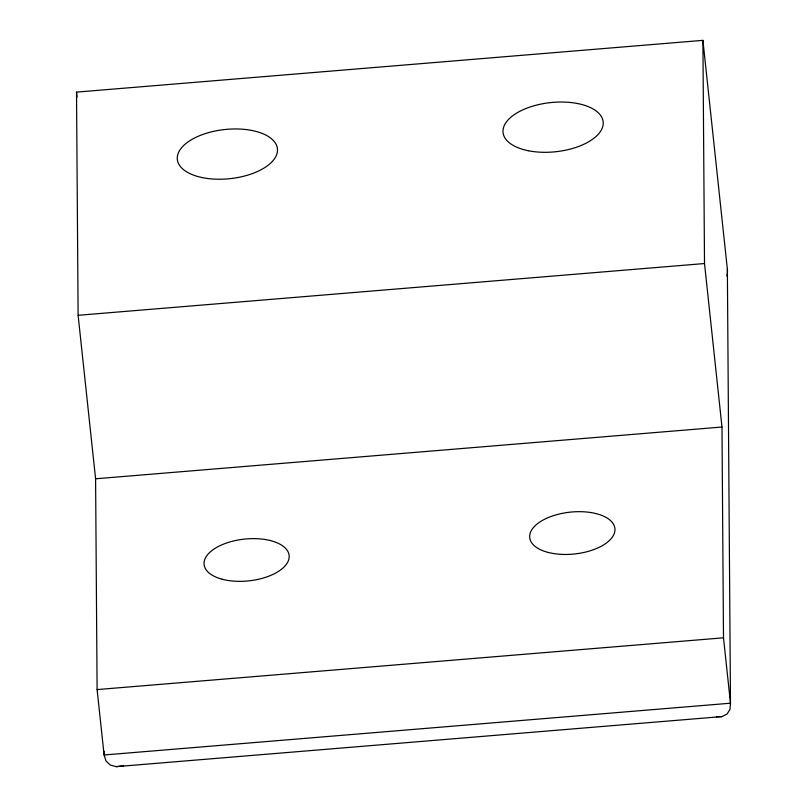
<?xml version="1.0" encoding="UTF-8"?>
<svg xmlns="http://www.w3.org/2000/svg" width="807" height="807" viewBox="0 0 807 807"><rect width="100%" height="100%" fill="white"/><g stroke="black" fill="none" stroke-linecap="round" stroke-linejoin="round"><path stroke-width="1.21" d="M722.003 716.586L727.046 714.054L729.972 709.444L730.486 703.21L727.369 269.235L702.907 40.35L76.514 92.119L78.118 315.305L95.589 478.793L97.102 689.582L104.093 754.979L106.03 761.011L110.226 765.026L116.269 766.65L722.003 716.586L716.434 716.767M116.269 766.65L123.552 765.712M78.118 315.305L704.511 263.536L702.907 40.35M95.589 478.793L721.983 427.024L704.511 263.536M97.102 689.582L723.496 637.812L721.983 427.024M723.496 637.812L730.486 703.21L104.093 754.979L104.063 751.206M76.514 92.119L77.048 97.122M727.369 269.235A25.168 21.9 -0.4 0 1 726.865 276.075M222.207 579.244A42.781 21.002 -6.1 0 0 289.027 558.363A42.781 21.002 -6.1 0 0 228.552 542.344A42.781 21.002 -6.1 0 0 222.207 579.244M548.367 552.482A42.842 21.032 -6.1 0 0 614.863 531.157A42.842 21.032 -6.1 0 0 553.723 515.562A42.842 21.032 -6.1 0 0 548.367 552.482M528.212 150.717A50.327 24.704 -6.1 0 0 603.222 123.027A50.327 24.704 -6.1 0 0 527.899 107.765A50.327 24.704 -6.1 0 0 528.212 150.717M201.901 177.52A50.327 24.704 -6.1 0 0 277.497 150.284A50.327 24.704 -6.1 0 0 202.759 134.476A50.327 24.704 -6.1 0 0 201.901 177.52"/></g></svg>
